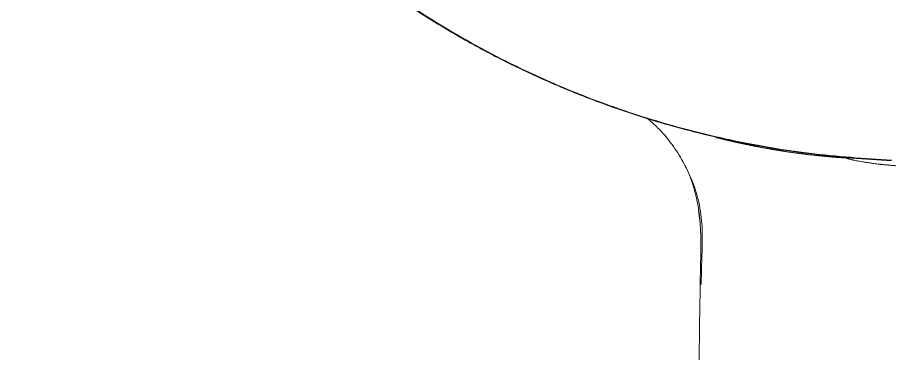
# Model space of a CAD drawing. Extents: x 6453 to 7582, y 0 to 827.
# Drawn here: x 6900.2 to 6957.4, y 427 to 449 of the extents above; entities that cross this region are included whole.
import ezdxf

# ---------------------------------------------------------------- set-up
doc = ezdxf.new("R2010")
doc.units = 0
doc.header["$LTSCALE"] = 30
doc.header["$MEASUREMENT"] = 0
doc.linetypes.add('HIDDEN2', pattern=[4.7625, 3.175, -1.5875])
doc.layers.add('1', color=7, linetype='CONTINUOUS')
doc.layers.add('2', color=1, linetype='HIDDEN2')

msp = doc.modelspace()

# ---------------------------------------------------------------- linework, layer by layer
at = {"layer": '1', "color": 7, "linetype": 'Continuous', "lineweight": 18}
msp.add_ellipse((6959.952, 496.519), major_axis=(-59.628, 0), ratio=0.953717, start_param=0, end_param=1.529457, dxfattribs=at)
msp.add_ellipse((6959.952, 496.519), major_axis=(-59.628, 0), ratio=0.953717, start_param=0, end_param=1.529457, dxfattribs=at)
msp.add_open_spline([(6962.419, 439.668), (6962.999, 439.691), (6964.676, 439.78), (6967.443, 440.04), (6970.703, 440.52), (6973.93, 441.172), (6977.115, 441.992), (6980.248, 442.979), (6983.318, 444.129), (6986.318, 445.439), (6989.237, 446.905), (6992.067, 448.523), (6994.799, 450.287), (6997.425, 452.192), (6999.937, 454.232), (7002.327, 456.402), (7004.588, 458.694), (7006.713, 461.101), (7008.695, 463.617), (7010.529, 466.233), (7012.208, 468.942), (7013.729, 471.735), (7015.085, 474.604), (7016.274, 477.54), (7017.291, 480.534), (7018.133, 483.576), (7018.799, 486.659), (7019.284, 489.772), (7019.59, 492.905), (7019.713, 496.05), (7019.655, 499.196), (7019.414, 502.335), (7018.993, 505.456), (7018.391, 508.55), (7017.612, 511.608), (7016.657, 514.62), (7015.53, 517.578), (7014.233, 520.471), (7012.77, 523.292), (7011.147, 526.031), (7009.368, 528.681), (7007.439, 531.234), (7005.364, 533.681), (7003.152, 536.015), (7000.807, 538.229), (6998.339, 540.316), (6995.753, 542.27), (6993.058, 544.085), (6990.263, 545.755), (6987.375, 547.276), (6984.403, 548.643), (6981.357, 549.85), (6978.245, 550.896), (6975.078, 551.776), (6971.865, 552.489), (6968.616, 553.031), (6965.34, 553.401), (6962.047, 553.598), (6958.749, 553.622), (6955.453, 553.471), (6952.172, 553.148), (6948.914, 552.652), (6945.69, 551.986), (6942.51, 551.151), (6939.382, 550.149), (6936.317, 548.985), (6933.324, 547.661), (6930.413, 546.181), (6927.591, 544.551), (6924.868, 542.774), (6922.252, 540.857), (6919.75, 538.805), (6917.371, 536.624), (6915.122, 534.322), (6913.01, 531.904), (6911.04, 529.379), (6909.22, 526.755), (6907.554, 524.038), (6906.048, 521.238), (6904.706, 518.363), (6903.532, 515.422), (6902.531, 512.423), (6901.704, 509.377), (6901.055, 506.291), (6900.585, 503.176), (6900.295, 500.041), (6900.188, 496.896), (6900.263, 493.75), (6900.519, 490.612), (6900.956, 487.493), (6901.573, 484.402), (6902.368, 481.348), (6903.339, 478.34), (6904.481, 475.388), (6905.793, 472.5), (6907.27, 469.686), (6908.907, 466.954), (6910.699, 464.313), (6912.642, 461.769), (6914.729, 459.332), (6916.953, 457.008), (6919.309, 454.805), (6921.788, 452.73), (6924.384, 450.788), (6927.088, 448.985), (6929.892, 447.328), (6932.788, 445.82), (6935.766, 444.468), (6938.818, 443.274), (6941.935, 442.243), (6945.107, 441.377), (6948.323, 440.68), (6951.575, 440.153), (6954.634, 439.822), (6956.606, 439.702), (6957.484, 439.668)], degree=3, knots=[0, 0, 0, 0, 0.004702, 0.013606, 0.022511, 0.031416, 0.040321, 0.049226, 0.058131, 0.067035, 0.07594, 0.084844, 0.093748, 0.102652, 0.111556, 0.120459, 0.129362, 0.138265, 0.147168, 0.15607, 0.164972, 0.173874, 0.182775, 0.191676, 0.200577, 0.209478, 0.218378, 0.227279, 0.236179, 0.245079, 0.253978, 0.262878, 0.271778, 0.280678, 0.289578, 0.298478, 0.307379, 0.316279, 0.32518, 0.334081, 0.342982, 0.351884, 0.360785, 0.369687, 0.37859, 0.387493, 0.396396, 0.405299, 0.414202, 0.423106, 0.43201, 0.440914, 0.449818, 0.458723, 0.467628, 0.476532, 0.485437, 0.494342, 0.503247, 0.512152, 0.521057, 0.529962, 0.538867, 0.547772, 0.556677, 0.565582, 0.574486, 0.583391, 0.592295, 0.601199, 0.610103, 0.619007, 0.62791, 0.636813, 0.645716, 0.654619, 0.663521, 0.672423, 0.681325, 0.690226, 0.699127, 0.708028, 0.716929, 0.725829, 0.734729, 0.743629, 0.752529, 0.761429, 0.770329, 0.779229, 0.788129, 0.797029, 0.805929, 0.814829, 0.82373, 0.832631, 0.841532, 0.850433, 0.859334, 0.868236, 0.877138, 0.886041, 0.894944, 0.903847, 0.91275, 0.921653, 0.930557, 0.939461, 0.948365, 0.95727, 0.966174, 0.975079, 0.983983, 0.992888, 1, 1, 1, 1], dxfattribs=at)
msp.add_rational_spline([(6900.323, 496.519), (6900.323, 441.954), (6957.487, 439.699)], [1, 0.715597051235, 0.983511684925], degree=2, dxfattribs=at)
msp.add_rational_spline([(6900.323, 496.519), (6900.323, 441.954), (6957.487, 439.699)], [1, 0.715597051235, 0.983511684925], degree=2, dxfattribs=at)
at = {"layer": '2', "color": 7, "linetype": 'Continuous', "lineweight": 13}
for points, knots in [([(6935.366, 444.745), (6935.365, 444.744), (6935.363, 444.742), (6935.36, 444.739), (6935.358, 444.736), (6935.355, 444.733), (6935.352, 444.731), (6935.35, 444.729), (6935.348, 444.727), (6935.346, 444.725), (6935.344, 444.723), (6935.342, 444.722), (6935.34, 444.721), (6935.338, 444.72), (6935.336, 444.72), (6935.335, 444.719), (6935.333, 444.719), (6935.332, 444.719), (6935.331, 444.719), (6935.33, 444.72), (6935.329, 444.72), (6935.328, 444.721), (6935.327, 444.722), (6935.326, 444.723), (6935.326, 444.725), (6935.325, 444.726), (6935.325, 444.728), (6935.325, 444.73), (6935.324, 444.732), (6935.324, 444.734), (6935.324, 444.736), (6935.324, 444.737)], [0, 0, 0, 0, 0.036324, 0.072516, 0.108575, 0.144502, 0.180298, 0.215961, 0.251493, 0.286892, 0.32216, 0.357297, 0.392302, 0.427175, 0.461917, 0.496528, 0.531008, 0.565356, 0.599574, 0.63366, 0.667616, 0.701441, 0.735136, 0.768699, 0.802133, 0.835436, 0.868609, 0.901652, 0.934564, 0.967347, 1, 1, 1, 1]), ([(6935.366, 444.745), (6935.365, 444.744), (6935.363, 444.742), (6935.36, 444.739), (6935.358, 444.736), (6935.355, 444.733), (6935.352, 444.731), (6935.35, 444.729), (6935.348, 444.727), (6935.346, 444.725), (6935.344, 444.723), (6935.342, 444.722), (6935.34, 444.721), (6935.338, 444.72), (6935.336, 444.72), (6935.335, 444.719), (6935.333, 444.719), (6935.332, 444.719), (6935.331, 444.719), (6935.33, 444.72), (6935.329, 444.72), (6935.328, 444.721), (6935.327, 444.722), (6935.326, 444.723), (6935.326, 444.725), (6935.325, 444.726), (6935.325, 444.728), (6935.325, 444.73), (6935.324, 444.732), (6935.324, 444.734), (6935.324, 444.736), (6935.324, 444.737)], [0, 0, 0, 0, 0.036324, 0.072516, 0.108575, 0.144502, 0.180298, 0.215961, 0.251493, 0.286892, 0.32216, 0.357297, 0.392302, 0.427175, 0.461917, 0.496528, 0.531008, 0.565356, 0.599574, 0.63366, 0.667616, 0.701441, 0.735136, 0.768699, 0.802133, 0.835436, 0.868609, 0.901652, 0.934564, 0.967347, 1, 1, 1, 1]), ([(6957.901, 439.323), (6957.88, 439.324), (6957.837, 439.327), (6957.774, 439.332), (6957.712, 439.337), (6957.652, 439.341), (6957.573, 439.348), (6957.478, 439.356), (6957.368, 439.366), (6957.264, 439.375), (6957.168, 439.384), (6957.08, 439.392), (6956.998, 439.4), (6956.923, 439.407), (6956.856, 439.414), (6956.795, 439.42), (6956.742, 439.426), (6956.652, 439.436), (6956.512, 439.452), (6956.309, 439.48), (6956.073, 439.513), (6955.831, 439.55), (6955.602, 439.585), (6955.407, 439.617), (6955.243, 439.646), (6955.109, 439.671), (6955.013, 439.692), (6954.94, 439.709), (6954.877, 439.726), (6954.804, 439.746), (6954.74, 439.764), (6954.689, 439.778), (6954.656, 439.788), (6954.625, 439.797), (6954.597, 439.806), (6954.572, 439.814), (6954.549, 439.821), (6954.53, 439.828), (6954.518, 439.833), (6954.513, 439.835)], [0, 0, 0, 0, 0.018629, 0.037209, 0.055319, 0.072957, 0.090123, 0.124347, 0.156529, 0.186658, 0.214723, 0.240716, 0.264628, 0.286452, 0.306181, 0.323808, 0.33933, 0.35274, 0.403034, 0.462663, 0.531795, 0.610625, 0.67681, 0.734231, 0.782792, 0.822416, 0.853044, 0.869132, 0.888119, 0.910053, 0.934985, 0.946087, 0.956345, 0.965755, 0.974315, 0.98202, 0.98887, 0.994863, 1, 1, 1, 1]), ([(6957.897, 439.323), (6957.877, 439.324), (6957.836, 439.327), (6957.774, 439.332), (6957.712, 439.337), (6957.652, 439.341), (6957.573, 439.348), (6957.478, 439.356), (6957.368, 439.366), (6957.264, 439.375), (6957.168, 439.384), (6957.08, 439.392), (6956.998, 439.4), (6956.923, 439.407), (6956.856, 439.414), (6956.795, 439.42), (6956.742, 439.426), (6956.652, 439.436), (6956.512, 439.452), (6956.309, 439.48), (6956.073, 439.513), (6955.831, 439.55), (6955.602, 439.585), (6955.407, 439.617), (6955.243, 439.646), (6955.109, 439.671), (6955.013, 439.692), (6954.94, 439.709), (6954.877, 439.726), (6954.804, 439.746), (6954.74, 439.764), (6954.689, 439.778), (6954.656, 439.788), (6954.625, 439.797), (6954.597, 439.806), (6954.572, 439.814), (6954.549, 439.821), (6954.53, 439.828), (6954.518, 439.833), (6954.513, 439.835)], [0, 0, 0, 0, 0.017501, 0.036103, 0.054233, 0.071891, 0.089077, 0.123341, 0.15556, 0.185723, 0.213821, 0.239843, 0.263783, 0.285632, 0.305383, 0.323031, 0.33857, 0.351996, 0.402348, 0.462045, 0.531257, 0.610178, 0.676439, 0.733925, 0.782542, 0.822212, 0.852876, 0.868982, 0.887991, 0.909949, 0.93491, 0.946025, 0.956295, 0.965716, 0.974285, 0.981999, 0.988857, 0.994857, 1, 1, 1, 1]), ([(6944.222, 438.788), (6944.238, 438.749), (6944.291, 438.608), (6944.341, 438.471), (6944.407, 438.278), (6944.438, 438.184), (6944.526, 437.907), (6944.576, 437.73), (6944.644, 437.471), (6944.665, 437.385), (6944.704, 437.216), (6944.76, 436.964), (6944.806, 436.72), (6944.841, 436.508), (6944.849, 436.457), (6944.857, 436.405)], [0, 0, 0, 0, 0.042464, 0.153046, 0.153046, 0.263629, 0.263629, 0.484795, 0.484795, 0.595378, 0.595378, 0.70596, 0.927126, 0.927126, 1, 1, 1, 1]), ([(6944.222, 438.788), (6944.238, 438.749), (6944.291, 438.608), (6944.341, 438.471), (6944.407, 438.278), (6944.438, 438.184), (6944.526, 437.907), (6944.576, 437.73), (6944.644, 437.471), (6944.665, 437.385), (6944.704, 437.216), (6944.76, 436.964), (6944.806, 436.72), (6944.841, 436.508), (6944.849, 436.457), (6944.857, 436.405)], [0, 0, 0, 0, 0.042464, 0.153046, 0.153046, 0.263629, 0.263629, 0.484795, 0.484795, 0.595378, 0.595378, 0.70596, 0.927126, 0.927126, 1, 1, 1, 1])]:
    msp.add_open_spline(points, degree=3, knots=knots, dxfattribs=at)
at = {"layer": '2', "color": 7, "linetype": 'Continuous', "lineweight": 18}
for points, knots in [([(6941.47, 442.44), (6941.518, 442.402), (6941.77, 442.196), (6942.295, 441.712), (6943.043, 440.847), (6943.745, 439.776), (6944.371, 438.536), (6944.866, 437.127), (6945.084, 435.686), (6945.095, 434.297), (6945.048, 432.975), (6945.024, 432.052), (6945.009, 431.558)], [0, 0, 0, 0, 0.022623, 0.113647, 0.217356, 0.327458, 0.43377, 0.551511, 0.685377, 0.780716, 0.883063, 1, 1, 1, 1]), ([(6941.47, 442.44), (6941.518, 442.402), (6941.77, 442.196), (6942.295, 441.712), (6943.043, 440.847), (6943.745, 439.776), (6944.371, 438.536), (6944.866, 437.127), (6945.084, 435.686), (6945.095, 434.297), (6945.048, 432.975), (6945.024, 432.052), (6945.009, 431.558)], [0, 0, 0, 0, 0.022623, 0.113647, 0.217356, 0.327458, 0.43377, 0.551511, 0.685377, 0.780716, 0.883063, 1, 1, 1, 1]), ([(6954.513, 439.835), (6954.476, 439.837), (6954.403, 439.842), (6954.293, 439.849), (6954.184, 439.856), (6954.075, 439.864), (6953.967, 439.872), (6953.859, 439.88), (6953.752, 439.888), (6953.646, 439.897), (6953.539, 439.906), (6953.434, 439.915), (6953.328, 439.924), (6953.224, 439.934), (6953.119, 439.943), (6953.015, 439.953), (6952.912, 439.963), (6952.809, 439.974), (6952.707, 439.984), (6952.605, 439.995), (6952.503, 440.005), (6952.402, 440.017), (6952.301, 440.028), (6952.201, 440.039), (6952.102, 440.051), (6952.002, 440.062), (6951.904, 440.074), (6951.805, 440.086), (6951.707, 440.099), (6951.61, 440.111), (6951.513, 440.123), (6951.416, 440.136), (6951.32, 440.149), (6951.225, 440.162), (6951.129, 440.175), (6951.035, 440.188), (6950.94, 440.202), (6950.846, 440.215), (6950.753, 440.229), (6950.66, 440.243), (6950.567, 440.257), (6950.475, 440.271), (6950.383, 440.285), (6950.292, 440.299), (6950.201, 440.313), (6950.111, 440.328), (6950.021, 440.343), (6949.931, 440.357), (6949.842, 440.372), (6949.753, 440.387), (6949.665, 440.402), (6949.577, 440.417), (6949.49, 440.432), (6949.403, 440.448), (6949.316, 440.463), (6949.23, 440.479), (6949.144, 440.494), (6949.059, 440.51), (6948.974, 440.526), (6948.89, 440.541), (6948.806, 440.557), (6948.722, 440.573), (6948.639, 440.589), (6948.556, 440.605), (6948.474, 440.621), (6948.392, 440.638), (6948.311, 440.654), (6948.23, 440.67), (6948.149, 440.687), (6948.069, 440.703), (6947.989, 440.72), (6947.91, 440.736), (6947.831, 440.753), (6947.753, 440.769), (6947.675, 440.786), (6947.597, 440.803), (6947.52, 440.819), (6947.443, 440.836), (6947.366, 440.853), (6947.29, 440.87), (6947.215, 440.887), (6947.139, 440.903), (6947.064, 440.92), (6946.99, 440.937), (6946.916, 440.954), (6946.842, 440.971), (6946.769, 440.988), (6946.696, 441.005), (6946.624, 441.022), (6946.552, 441.039), (6946.48, 441.056), (6946.409, 441.073), (6946.338, 441.09), (6946.267, 441.107), (6946.197, 441.124), (6946.127, 441.141), (6946.058, 441.158), (6946.008, 441.171), (6945.981, 441.177), (6945.977, 441.178)], [0, 0, 0, 0, 0.012755, 0.025455, 0.038099, 0.050687, 0.063221, 0.0757, 0.088124, 0.100495, 0.112812, 0.125075, 0.137286, 0.149444, 0.16155, 0.173603, 0.185605, 0.197555, 0.209454, 0.221302, 0.2331, 0.244846, 0.256543, 0.268189, 0.279786, 0.291333, 0.30283, 0.314278, 0.325677, 0.337027, 0.348329, 0.359582, 0.370786, 0.381943, 0.393051, 0.404111, 0.415123, 0.426088, 0.437005, 0.447874, 0.458696, 0.46947, 0.480196, 0.490876, 0.501508, 0.512093, 0.52263, 0.533121, 0.543564, 0.55396, 0.564309, 0.57461, 0.584865, 0.595073, 0.605233, 0.615347, 0.625413, 0.635433, 0.645405, 0.65533, 0.665209, 0.67504, 0.684824, 0.694561, 0.704251, 0.713894, 0.72349, 0.733039, 0.742542, 0.751998, 0.761408, 0.770773, 0.780091, 0.789365, 0.798592, 0.807775, 0.816912, 0.826005, 0.835053, 0.844056, 0.853015, 0.861929, 0.8708, 0.879626, 0.888408, 0.897146, 0.90584, 0.914491, 0.923098, 0.931661, 0.940181, 0.948658, 0.957091, 0.965481, 0.973828, 0.982132, 0.990392, 0.99861, 1, 1, 1, 1]), ([(6954.513, 439.835), (6954.476, 439.837), (6954.403, 439.842), (6954.293, 439.849), (6954.184, 439.856), (6954.075, 439.864), (6953.967, 439.872), (6953.859, 439.88), (6953.752, 439.888), (6953.646, 439.897), (6953.539, 439.906), (6953.434, 439.915), (6953.328, 439.924), (6953.224, 439.934), (6953.119, 439.943), (6953.015, 439.953), (6952.912, 439.963), (6952.809, 439.974), (6952.707, 439.984), (6952.605, 439.995), (6952.503, 440.005), (6952.402, 440.017), (6952.301, 440.028), (6952.201, 440.039), (6952.102, 440.051), (6952.002, 440.062), (6951.904, 440.074), (6951.805, 440.086), (6951.707, 440.099), (6951.61, 440.111), (6951.513, 440.123), (6951.416, 440.136), (6951.32, 440.149), (6951.225, 440.162), (6951.129, 440.175), (6951.035, 440.188), (6950.94, 440.202), (6950.846, 440.215), (6950.753, 440.229), (6950.66, 440.243), (6950.567, 440.257), (6950.475, 440.271), (6950.383, 440.285), (6950.292, 440.299), (6950.201, 440.313), (6950.111, 440.328), (6950.021, 440.343), (6949.931, 440.357), (6949.842, 440.372), (6949.753, 440.387), (6949.665, 440.402), (6949.577, 440.417), (6949.49, 440.432), (6949.403, 440.448), (6949.316, 440.463), (6949.23, 440.479), (6949.144, 440.494), (6949.059, 440.51), (6948.974, 440.526), (6948.89, 440.541), (6948.806, 440.557), (6948.722, 440.573), (6948.639, 440.589), (6948.556, 440.605), (6948.474, 440.621), (6948.392, 440.638), (6948.311, 440.654), (6948.23, 440.67), (6948.149, 440.687), (6948.069, 440.703), (6947.989, 440.72), (6947.91, 440.736), (6947.831, 440.753), (6947.753, 440.769), (6947.675, 440.786), (6947.597, 440.803), (6947.52, 440.819), (6947.443, 440.836), (6947.366, 440.853), (6947.29, 440.87), (6947.215, 440.887), (6947.139, 440.903), (6947.064, 440.92), (6946.99, 440.937), (6946.916, 440.954), (6946.842, 440.971), (6946.769, 440.988), (6946.696, 441.005), (6946.624, 441.022), (6946.552, 441.039), (6946.48, 441.056), (6946.409, 441.073), (6946.338, 441.09), (6946.267, 441.107), (6946.197, 441.124), (6946.127, 441.141), (6946.058, 441.158), (6946.008, 441.171), (6945.981, 441.177), (6945.977, 441.178)], [0, 0, 0, 0, 0.012755, 0.025455, 0.038099, 0.050687, 0.063221, 0.0757, 0.088124, 0.100495, 0.112812, 0.125075, 0.137286, 0.149444, 0.16155, 0.173603, 0.185605, 0.197555, 0.209454, 0.221302, 0.2331, 0.244846, 0.256543, 0.268189, 0.279786, 0.291333, 0.30283, 0.314278, 0.325677, 0.337027, 0.348329, 0.359582, 0.370786, 0.381943, 0.393051, 0.404111, 0.415123, 0.426088, 0.437005, 0.447874, 0.458696, 0.46947, 0.480196, 0.490876, 0.501508, 0.512093, 0.52263, 0.533121, 0.543564, 0.55396, 0.564309, 0.57461, 0.584865, 0.595073, 0.605233, 0.615347, 0.625413, 0.635433, 0.645405, 0.65533, 0.665209, 0.67504, 0.684824, 0.694561, 0.704251, 0.713894, 0.72349, 0.733039, 0.742542, 0.751998, 0.761408, 0.770773, 0.780091, 0.789365, 0.798592, 0.807775, 0.816912, 0.826005, 0.835053, 0.844056, 0.853015, 0.861929, 0.8708, 0.879626, 0.888408, 0.897146, 0.90584, 0.914491, 0.923098, 0.931661, 0.940181, 0.948658, 0.957091, 0.965481, 0.973828, 0.982132, 0.990392, 0.99861, 1, 1, 1, 1]), ([(6944.857, 436.405), (6944.861, 436.378), (6944.864, 436.352), (6944.879, 436.248), (6944.909, 436.019), (6944.96, 435.506), (6944.978, 435.095), (6944.988, 434.693), (6944.991, 434.561), (6944.993, 434.299), (6944.994, 433.908), (6944.988, 433.522), (6944.974, 432.743), (6944.961, 432.213), (6944.951, 431.637)], [0, 0, 0, 0, 0.014609, 0.014609, 0.057453, 0.143139, 0.314511, 0.314511, 0.400197, 0.400197, 0.485883, 0.657255, 0.657255, 1, 1, 1, 1]), ([(6944.857, 436.405), (6944.861, 436.378), (6944.864, 436.352), (6944.879, 436.248), (6944.909, 436.019), (6944.96, 435.506), (6944.978, 435.095), (6944.988, 434.693), (6944.991, 434.561), (6944.993, 434.299), (6944.994, 433.908), (6944.988, 433.522), (6944.974, 432.743), (6944.961, 432.213), (6944.951, 431.637)], [0, 0, 0, 0, 0.014609, 0.014609, 0.057453, 0.143139, 0.314511, 0.314511, 0.400197, 0.400197, 0.485883, 0.657255, 0.657255, 1, 1, 1, 1]), ([(6942.959, 302.145), (6942.986, 303.85), (6943.097, 311.052), (6943.39, 330.111), (6943.749, 353.46), (6944.041, 372.409), (6944.25, 386.01), (6944.393, 395.293), (6944.521, 403.569), (6944.632, 410.826), (6944.729, 417.092), (6944.811, 422.432), (6944.882, 426.928), (6944.926, 430.094), (6944.952, 431.637)], [0, 0, 0, 0, 0.113848, 0.240441, 0.367034, 0.493628, 0.556924, 0.620221, 0.683517, 0.746814, 0.81011, 0.873407, 0.936703, 1, 1, 1, 1]), ([(6942.959, 302.145), (6942.986, 303.85), (6943.097, 311.052), (6943.39, 330.111), (6943.749, 353.46), (6944.041, 372.409), (6944.25, 386.01), (6944.393, 395.293), (6944.521, 403.569), (6944.632, 410.826), (6944.729, 417.092), (6944.811, 422.432), (6944.882, 426.928), (6944.926, 430.094), (6944.952, 431.637)], [0, 0, 0, 0, 0.113848, 0.240441, 0.367034, 0.493628, 0.556924, 0.620221, 0.683517, 0.746814, 0.81011, 0.873407, 0.936703, 1, 1, 1, 1])]:
    msp.add_open_spline(points, degree=3, knots=knots, dxfattribs=at)
for points, degree in [([(6954.513, 439.835), (6954.606, 439.843), (6954.704, 439.85)], 2), ([(6954.513, 439.835), (6954.606, 439.843), (6954.704, 439.85)], 2), ([(6944.838, 436.401), (6944.877, 436.17), (6944.91, 435.938), (6944.935, 435.704)], 3), ([(6945.012, 431.637), (6944.972, 431.637), (6944.952, 431.637), (6944.952, 431.637)], 3), ([(6945.012, 431.637), (6944.972, 431.637), (6944.952, 431.637), (6944.952, 431.637)], 3)]:
    msp.add_open_spline(points, degree=degree, dxfattribs=at)

doc.saveas('drawing.dxf')
